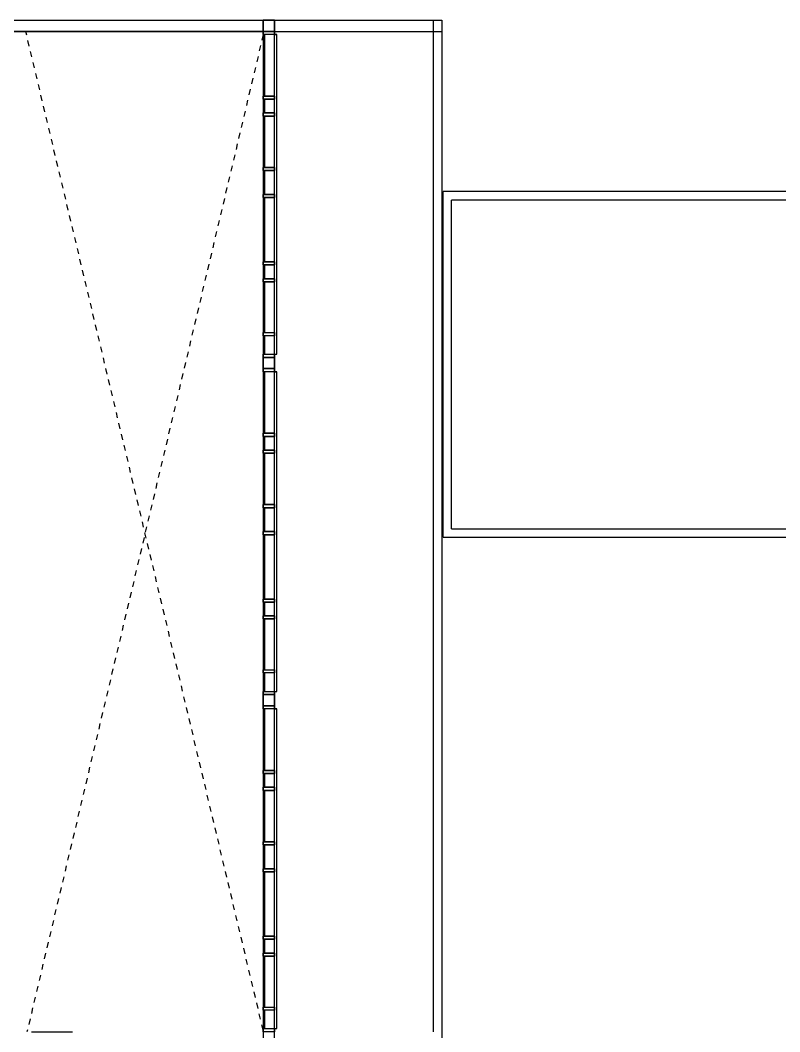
# Model space of a CAD drawing. Header units: centimetres. Extents: x -15 to 273, y 1 to 137.
# Drawn here: x 3.33 to 16.84, y 74.38 to 92.38 of the extents above; entities that cross this region are included whole.
import ezdxf

# ---------------------------------------------------------------- set-up
doc = ezdxf.new("R2010")
doc.units = ezdxf.units.CM
doc.header["$LTSCALE"] = 0.003
doc.header["$MEASUREMENT"] = 0
doc.linetypes.add('HIDDEN', pattern=[0.375, 0.25, -0.125])
for name, color, linetype in [('2', 2, 'CONTINUOUS'), ('ALV', 2, 'CONTINUOUS'), ('ESQ', 1, 'CONTINUOUS'), ('PAINELLWALL', 2, 'CONTINUOUS'), ('PROJ', 1, 'HIDDEN')]:
    doc.layers.add(name, color=color, linetype=linetype)

msp = doc.modelspace()

# ---------------------------------------------------------------- linework, layer by layer
at = {"layer": '2'}
for p, q in [((-6.031, 92.377), (7.652, 92.377)), ((-1.173, 92.377), (7.652, 92.377)), ((7.652, 92.377), (7.652, 92.177)), ((7.652, 92.377), (7.652, 92.177)), ((7.652, 92.377, 3), (7.652, 74.177, 3)), ((7.852, 92.377, 3), (7.652, 92.377, 3)), ((7.652, 92.177), (7.652, 92.377)), ((7.652, 92.377), (7.852, 92.377)), ((7.852, 92.377), (7.652, 92.377)), ((7.652, 92.377), (7.652, 92.177)), ((7.852, 92.377), (7.652, 92.377)), ((7.652, 92.377), (7.652, 92.177)), ((7.852, 74.177, 3), (7.852, 92.377, 3)), ((7.852, 92.377), (7.852, 92.177)), ((7.852, 92.177), (7.852, 92.377)), ((7.652, 92.177), (-6.031, 92.177)), ((-1.173, 92.177), (7.652, 92.177)), ((7.852, 92.177), (7.652, 92.177)), ((7.652, 92.177), (7.852, 92.177)), ((7.892, 92.122), (7.652, 92.122)), ((7.652, 92.122), (7.652, 86.432)), ((7.892, 86.432), (7.892, 92.122)), ((7.852, 91.027, 0.8), (7.652, 91.027, 0.8)), ((7.652, 91.027, 0.8), (7.652, 90.972, 0.8)), ((7.652, 90.972, 0.8), (7.852, 90.972, 0.8)), ((7.852, 90.972, 0.8), (7.852, 91.027, 0.8)), ((7.852, 90.727, 0.8), (7.652, 90.727, 0.8)), ((7.652, 90.727, 0.8), (7.652, 90.672, 0.8)), ((7.852, 90.672, 0.8), (7.852, 90.727, 0.8)), ((7.652, 90.672, 0.8), (7.852, 90.672, 0.8)), ((7.852, 89.757, 0.8), (7.652, 89.757, 0.8)), ((7.652, 89.757, 0.8), (7.652, 89.702, 0.8)), ((7.652, 89.702, 0.8), (7.852, 89.702, 0.8)), ((7.852, 89.702, 0.8), (7.852, 89.757, 0.8)), ((7.852, 89.277, 0.8), (7.652, 89.277, 0.8)), ((7.652, 89.277, 0.8), (7.652, 89.222, 0.8)), ((7.652, 89.222, 0.8), (7.852, 89.222, 0.8)), ((7.852, 89.222, 0.8), (7.852, 89.277, 0.8)), ((7.852, 88.077, 0.8), (7.652, 88.077, 0.8)), ((7.652, 88.077, 0.8), (7.652, 88.022, 0.8)), ((7.652, 88.022, 0.8), (7.852, 88.022, 0.8)), ((7.852, 88.022, 0.8), (7.852, 88.077, 0.8)), ((7.852, 87.777, 0.8), (7.652, 87.777, 0.8)), ((7.652, 87.777, 0.8), (7.652, 87.722, 0.8)), ((7.652, 87.722, 0.8), (7.852, 87.722, 0.8)), ((7.852, 87.722, 0.8), (7.852, 87.777, 0.8)), ((7.652, 86.432), (7.892, 86.432)), ((7.652, 86.177), (7.652, 86.377)), ((7.652, 86.377), (7.852, 86.377)), ((7.852, 86.377), (7.652, 86.377)), ((7.652, 86.377), (7.652, 86.177)), ((7.852, 86.377), (7.852, 86.177)), ((7.852, 86.177), (7.852, 86.377)), ((7.852, 86.177), (7.652, 86.177)), ((7.652, 86.177), (7.852, 86.177)), ((7.892, 86.122), (7.652, 86.122)), ((7.652, 86.122), (7.652, 80.432)), ((7.892, 80.432), (7.892, 86.122)), ((7.852, 85.027, 0.8), (7.652, 85.027, 0.8)), ((7.652, 85.027, 0.8), (7.652, 84.972, 0.8)), ((7.652, 84.972, 0.8), (7.852, 84.972, 0.8)), ((7.852, 84.972, 0.8), (7.852, 85.027, 0.8)), ((7.852, 84.727, 0.8), (7.652, 84.727, 0.8)), ((7.652, 84.727, 0.8), (7.652, 84.672, 0.8)), ((7.652, 84.672, 0.8), (7.852, 84.672, 0.8)), ((7.852, 84.672, 0.8), (7.852, 84.727, 0.8)), ((7.852, 83.757, 0.8), (7.652, 83.757, 0.8)), ((7.652, 83.757, 0.8), (7.652, 83.702, 0.8)), ((7.652, 83.702, 0.8), (7.852, 83.702, 0.8)), ((7.852, 83.702, 0.8), (7.852, 83.757, 0.8)), ((7.852, 83.277, 0.8), (7.652, 83.277, 0.8)), ((7.652, 83.277, 0.8), (7.652, 83.222, 0.8)), ((7.652, 83.222, 0.8), (7.852, 83.222, 0.8)), ((7.852, 83.222, 0.8), (7.852, 83.277, 0.8)), ((7.852, 82.077, 0.8), (7.652, 82.077, 0.8)), ((7.652, 82.077, 0.8), (7.652, 82.022, 0.8)), ((7.652, 82.022, 0.8), (7.852, 82.022, 0.8)), ((7.852, 82.022, 0.8), (7.852, 82.077, 0.8)), ((7.852, 81.777, 0.8), (7.652, 81.777, 0.8)), ((7.652, 81.777, 0.8), (7.652, 81.722, 0.8)), ((7.652, 81.722, 0.8), (7.852, 81.722, 0.8)), ((7.852, 81.722, 0.8), (7.852, 81.777, 0.8)), ((7.652, 80.432), (7.892, 80.432)), ((7.652, 80.177), (7.652, 80.377)), ((7.652, 80.377), (7.852, 80.377)), ((7.852, 80.377), (7.652, 80.377)), ((7.652, 80.377), (7.652, 80.177)), ((7.852, 80.377), (7.852, 80.177)), ((7.852, 80.177), (7.852, 80.377)), ((7.852, 80.177), (7.652, 80.177)), ((7.652, 80.177), (7.852, 80.177)), ((7.892, 80.122), (7.652, 80.122)), ((7.652, 80.122), (7.652, 74.432)), ((7.892, 74.432), (7.892, 80.122)), ((7.852, 79.027, 0.8), (7.652, 79.027, 0.8)), ((7.652, 79.027, 0.8), (7.652, 78.972, 0.8)), ((7.852, 78.972, 0.8), (7.852, 79.027, 0.8)), ((7.652, 78.972, 0.8), (7.852, 78.972, 0.8)), ((7.852, 78.727, 0.8), (7.652, 78.727, 0.8)), ((7.652, 78.727, 0.8), (7.652, 78.672, 0.8)), ((7.652, 78.672, 0.8), (7.852, 78.672, 0.8)), ((7.852, 78.672, 0.8), (7.852, 78.727, 0.8)), ((7.852, 77.757, 0.8), (7.652, 77.757, 0.8)), ((7.652, 77.757, 0.8), (7.652, 77.702, 0.8)), ((7.652, 77.702, 0.8), (7.852, 77.702, 0.8)), ((7.852, 77.702, 0.8), (7.852, 77.757, 0.8)), ((7.852, 77.277, 0.8), (7.652, 77.277, 0.8)), ((7.652, 77.277, 0.8), (7.652, 77.222, 0.8)), ((7.652, 77.222, 0.8), (7.852, 77.222, 0.8)), ((7.852, 77.222, 0.8), (7.852, 77.277, 0.8)), ((7.852, 76.077, 0.8), (7.652, 76.077, 0.8)), ((7.652, 76.077, 0.8), (7.652, 76.022, 0.8)), ((7.652, 76.022, 0.8), (7.852, 76.022, 0.8)), ((7.852, 76.022, 0.8), (7.852, 76.077, 0.8)), ((7.852, 75.777, 0.8), (7.652, 75.777, 0.8)), ((7.652, 75.777, 0.8), (7.652, 75.722, 0.8)), ((7.652, 75.722, 0.8), (7.852, 75.722, 0.8)), ((7.852, 75.722, 0.8), (7.852, 75.777, 0.8)), ((7.652, 74.432), (7.892, 74.432))]:
    msp.add_line(p, q, dxfattribs=at)
at = {"layer": 'ALV'}
for p, q in [((-1.173, 92.377), (4.826, 92.377)), ((4.826, 92.377), (10.827, 92.377)), ((10.677, 92.377), (10.677, 74.377)), ((10.827, 92.377), (10.827, 74.177)), ((-1.173, 92.177), (4.676, 92.177)), ((7.852, 92.177), (10.827, 92.177)), ((22.827, 89.327), (10.851, 89.327)), ((10.851, 83.177), (10.851, 89.327)), ((22.677, 89.177), (11.001, 89.177)), ((11.001, 83.327), (11.001, 89.177)), ((10.851, 83.177), (22.827, 83.177)), ((11.001, 83.327), (22.827, 83.327))]:
    msp.add_line(p, q, dxfattribs=at)
at = {"layer": 'ESQ'}
for p, q in [((7.652, 92.122), (7.652, 91.027)), ((7.677, 92.122), (7.677, 91.027)), ((7.852, 92.122), (7.892, 92.122)), ((7.892, 86.432), (7.892, 92.122)), ((7.652, 90.972), (7.652, 90.727)), ((7.677, 90.972), (7.677, 90.727)), ((7.652, 90.672), (7.652, 89.757)), ((7.677, 90.672), (7.677, 89.757)), ((7.652, 89.702), (7.652, 89.277)), ((7.677, 89.702), (7.677, 89.277)), ((7.652, 89.222), (7.652, 88.077)), ((7.677, 89.222), (7.677, 88.077)), ((7.652, 88.022), (7.652, 87.777)), ((7.677, 88.022), (7.677, 87.777)), ((7.652, 87.722), (7.652, 86.817)), ((7.677, 87.722), (7.677, 86.817)), ((7.652, 86.762), (7.652, 86.432)), ((7.677, 86.762), (7.677, 86.432)), ((7.852, 86.432), (7.892, 86.432)), ((7.852, 86.432), (7.852, 86.432)), ((7.652, 86.122), (7.652, 85.027)), ((7.677, 86.122), (7.677, 85.027)), ((7.852, 86.122), (7.892, 86.122)), ((7.892, 80.432), (7.892, 86.122)), ((7.652, 84.972), (7.652, 84.727)), ((7.677, 84.972), (7.677, 84.727)), ((7.652, 84.672), (7.652, 83.757)), ((7.677, 84.672), (7.677, 83.757)), ((7.652, 83.702), (7.652, 83.277)), ((7.677, 83.702), (7.677, 83.277)), ((7.652, 83.222), (7.652, 82.077)), ((7.677, 83.222), (7.677, 82.077)), ((7.652, 82.022), (7.652, 81.777)), ((7.677, 82.022), (7.677, 81.777)), ((7.652, 81.722), (7.652, 80.817)), ((7.677, 81.722), (7.677, 80.817)), ((7.652, 80.762), (7.652, 80.432)), ((7.677, 80.762), (7.677, 80.432)), ((7.852, 80.432), (7.892, 80.432)), ((7.852, 80.432), (7.852, 80.432)), ((7.652, 80.122), (7.652, 79.027)), ((7.677, 80.122), (7.677, 79.027)), ((7.852, 80.122), (7.892, 80.122)), ((7.892, 74.432), (7.892, 80.122)), ((7.652, 78.972), (7.652, 78.727)), ((7.677, 78.972), (7.677, 78.727)), ((7.652, 78.672), (7.652, 77.757)), ((7.677, 78.672), (7.677, 77.757)), ((7.652, 77.702), (7.652, 77.277)), ((7.677, 77.702), (7.677, 77.277)), ((7.652, 77.222), (7.652, 76.077)), ((7.677, 77.222), (7.677, 76.077)), ((7.652, 76.022), (7.652, 75.777)), ((7.677, 76.022), (7.677, 75.777)), ((7.652, 75.722), (7.652, 74.817)), ((7.677, 75.722), (7.677, 74.817)), ((7.652, 74.762), (7.652, 74.432)), ((7.677, 74.762), (7.677, 74.432)), ((7.852, 74.432), (7.892, 74.432)), ((7.852, 74.432), (7.852, 74.432))]:
    msp.add_line(p, q, dxfattribs=at)
for points in [[(7.652, 92.177), (7.852, 92.177), (7.852, 92.122), (7.652, 92.122)], [(7.652, 91.027), (7.852, 91.027), (7.852, 90.972), (7.652, 90.972)], [(7.652, 90.727), (7.852, 90.727), (7.852, 90.672), (7.652, 90.672)], [(7.652, 89.757), (7.852, 89.757), (7.852, 89.702), (7.652, 89.702)], [(7.652, 89.277), (7.852, 89.277), (7.852, 89.222), (7.652, 89.222)], [(7.652, 88.077), (7.852, 88.077), (7.852, 88.022), (7.652, 88.022)], [(7.652, 87.777), (7.852, 87.777), (7.852, 87.722), (7.652, 87.722)], [(7.652, 86.817), (7.852, 86.817), (7.852, 86.762), (7.652, 86.762)], [(7.652, 86.432), (7.852, 86.432), (7.852, 86.377), (7.652, 86.377)], [(7.652, 86.177), (7.852, 86.177), (7.852, 86.122), (7.652, 86.122)], [(7.652, 85.027), (7.852, 85.027), (7.852, 84.972), (7.652, 84.972)], [(7.652, 84.727), (7.852, 84.727), (7.852, 84.672), (7.652, 84.672)], [(7.652, 83.757), (7.852, 83.757), (7.852, 83.702), (7.652, 83.702)], [(7.652, 83.277), (7.852, 83.277), (7.852, 83.222), (7.652, 83.222)], [(7.652, 82.077), (7.852, 82.077), (7.852, 82.022), (7.652, 82.022)], [(7.652, 81.777), (7.852, 81.777), (7.852, 81.722), (7.652, 81.722)], [(7.652, 80.817), (7.852, 80.817), (7.852, 80.762), (7.652, 80.762)], [(7.652, 80.432), (7.852, 80.432), (7.852, 80.377), (7.652, 80.377)], [(7.652, 80.177), (7.852, 80.177), (7.852, 80.122), (7.652, 80.122)], [(7.652, 79.027), (7.852, 79.027), (7.852, 78.972), (7.652, 78.972)], [(7.652, 78.727), (7.852, 78.727), (7.852, 78.672), (7.652, 78.672)], [(7.652, 77.757), (7.852, 77.757), (7.852, 77.702), (7.652, 77.702)], [(7.652, 77.277), (7.852, 77.277), (7.852, 77.222), (7.652, 77.222)], [(7.652, 76.077), (7.852, 76.077), (7.852, 76.022), (7.652, 76.022)], [(7.652, 75.777), (7.852, 75.777), (7.852, 75.722), (7.652, 75.722)], [(7.652, 74.817), (7.852, 74.817), (7.852, 74.762), (7.652, 74.762)], [(7.652, 74.432), (7.852, 74.432), (7.852, 74.377), (7.652, 74.377)]]:
    msp.add_lwpolyline(points, close=True, dxfattribs=at)
at = {"layer": 'PAINELLWALL', "color": 1, "ltscale": 10}
for p, q in [((3.598, 92.176, 1.65), (4.253, 92.176, 1.65)), ((3.531, 74.377, 1.65), (4.263, 74.377, 1.65))]:
    msp.add_line(p, q, dxfattribs=at)
at = {"layer": 'PROJ', "ltscale": 15}
for p, q in [((7.652, 74.404, -0.3), (3.431, 92.177)), ((7.652, 92.122), (3.452, 74.377, -0.3))]:
    msp.add_line(p, q, dxfattribs=at)

doc.saveas('drawing.dxf')
